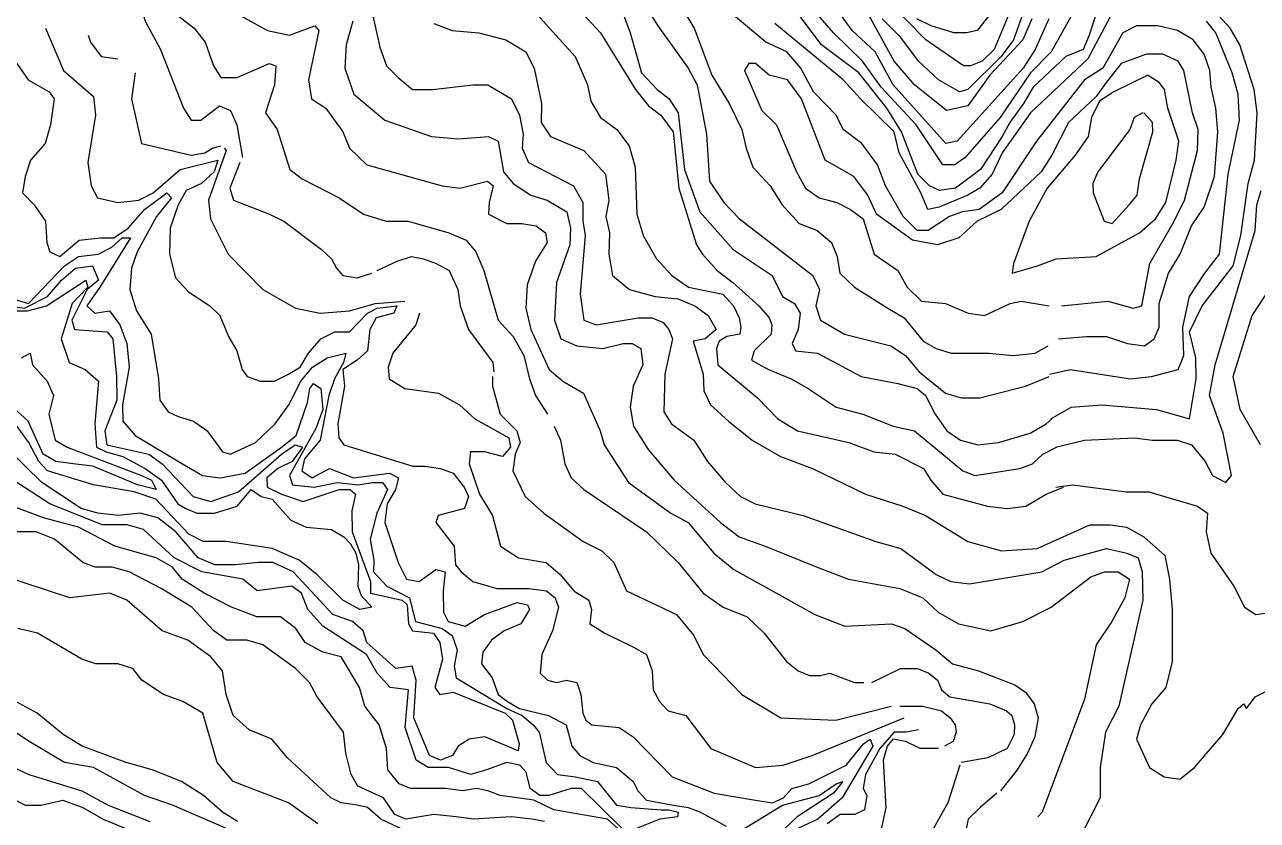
# Model space of a CAD drawing. Extents: x 3000 to 7000, y 3135 to 5000.
# Drawn here: x 3377 to 3901, y 3820 to 4158 of the extents above; entities that cross this region are included whole.
import ezdxf

# ---------------------------------------------------------------- set-up
doc = ezdxf.new("R2010")
doc.units = 0
doc.header["$MEASUREMENT"] = 0
doc.layers.add('TOPO_DIG', color=1, linetype='Continuous')

msp = doc.modelspace()

# ---------------------------------------------------------------- linework, layer by layer
at = {"layer": 'TOPO_DIG', "color": 3, "linetype": 'Continuous'}
for points, elevation in [([(3812.53125, 4160), (3806.8125, 4147), (3801.6875, 4139), (3773.59375, 4108), (3768.75, 4107), (3746.40625, 4132), (3738.78125, 4146), (3729, 4155), (3696.9375, 4199)], 52), ([(3415.25, 4193), (3415.6875, 4191), (3418.78125, 4185), (3422.75, 4180), (3425.1875, 4175), (3426.4375, 4166), (3428.5625, 4159), (3435.0625, 4147), (3444.875, 4122), (3448.09375, 4117), (3452.3125, 4117), (3460.15625, 4123), (3464.8125, 4121), (3467.59375, 4115), (3469.90625, 4101)], 40), ([(3523.65625, 4169), (3528.375, 4148), (3531.1875, 4140), (3536.125, 4135), (3542.25, 4130), (3550.71875, 4130), (3567.8125, 4132), (3574.25, 4132), (3584.25, 4126), (3587.6875, 4119), (3589.21875, 4111), (3588.84375, 4105), (3591.53125, 4099), (3610.5625, 4089), (3614.53125, 4082), (3614.5625, 4074), (3615.5, 4068), (3613.5, 4043), (3615, 4032), (3620.28125, 4030), (3638.09375, 4033), (3643.96875, 4033), (3648.75, 4031), (3651.15625, 4028), (3652.65625, 4024), (3649.4375, 4009), (3648.9375, 3993), (3652.25, 3988), (3661.75, 3981), (3667.59375, 3972), (3675.125, 3963), (3681.59375, 3957), (3687.8125, 3954), (3708.25, 3949), (3739.09375, 3938), (3749.6875, 3935), (3764.6875, 3924), (3770.96875, 3921), (3778.8125, 3920), (3809.65625, 3925), (3819.125, 3930), (3837.125, 3935), (3845.6875, 3933), (3850.53125, 3931), (3852.1875, 3925), (3852.46875, 3913), (3842.28125, 3868), (3836.625, 3857), (3834.4375, 3842), (3834.4375, 3829), (3826.71875, 3814)], 48), ([(3592.34375, 4165), (3611.34375, 4144), (3616.5625, 4132), (3618, 4125), (3622.03125, 4118), (3629, 4113), (3634.25, 4106), (3636.8125, 4097), (3637.5625, 4077), (3640.1875, 4068), (3645.8125, 4058), (3652.40625, 4051), (3659.53125, 4046), (3674.125, 4043), (3678.53125, 4038), (3680.9375, 4033), (3681.75, 4029), (3681.28125, 4026), (3675.8125, 4025), (3672.5, 4023), (3671.375, 4020), (3671.9375, 4013), (3688.84375, 3999), (3697.4375, 3990), (3705.8125, 3985), (3727.5625, 3980), (3738.25, 3976), (3747.3125, 3975), (3759.3125, 3969), (3762.46875, 3964), (3767.5, 3958), (3786.53125, 3953), (3794.96875, 3952), (3802.8125, 3953), (3811.5, 3958), (3818.75, 3961)], 52), ([(3631, 4164), (3634.75, 4154), (3639.5, 4137), (3646.125, 4130), (3651.1875, 4126), (3655.03125, 4120), (3657.8125, 4096), (3664.34375, 4078), (3678.46875, 4062), (3695.0625, 4051), (3699.40625, 4042), (3704.5, 4039), (3706.875, 4035), (3706, 4028), (3703.5, 4022), (3704.96875, 4019), (3714.3125, 4018), (3732.84375, 4008), (3748.4375, 4005), (3756.6875, 4003), (3760.21875, 4000), (3764.3125, 3992), (3769.25, 3985), (3775.09375, 3981), (3782.46875, 3979), (3791.25, 3980), (3804.625, 3984), (3811.4375, 3988), (3813.8125, 3990)], 56), ([(3657.03125, 4164), (3661.8125, 4156), (3669.4375, 4136), (3676.78125, 4124), (3682.0625, 4113), (3683.90625, 4105), (3686.875, 4097), (3694.125, 4089), (3699.28125, 4081), (3706.4375, 4073), (3714.09375, 4070), (3720.1875, 4065), (3722.65625, 4059), (3723.8125, 4052), (3730, 4046), (3744.125, 4037), (3751.0625, 4033), (3759.25, 4023), (3764.6875, 4020), (3771.03125, 4018), (3787.1875, 4018), (3797.34375, 4017), (3806.75, 4018), (3812.25, 4021)], 60), ([(3834.5625, 4168), (3829.71875, 4153), (3827.125, 4147), (3819.8125, 4144), (3805.875, 4131), (3801.78125, 4124), (3795.9375, 4116), (3792.8125, 4110), (3783.5625, 4096), (3772.9375, 4088), (3766.0625, 4087), (3761.875, 4089), (3756.9375, 4094), (3750.03125, 4112), (3743.75, 4122), (3731.875, 4137), (3723.90625, 4143), (3716, 4149), (3703.125, 4166)], 56), ([(3802.46875, 4165), (3797.5, 4151), (3792.3125, 4144), (3778.125, 4130), (3774.6875, 4129), (3765.625, 4134), (3757.15625, 4142), (3749.75, 4152), (3741.75, 4160)], 48), ([(3813.375, 3990), (3822.0625, 3995), (3835.15625, 3996), (3858.34375, 3994), (3872.3125, 3990), (3875.15625, 4007), (3875.0625, 4016), (3872.375, 4027), (3877.6875, 4038), (3890.9375, 4055), (3894.09375, 4068), (3897.28125, 4090), (3900.03125, 4100), (3901.09375, 4120), (3899.875, 4130), (3893.71875, 4149), (3889.59375, 4156), (3881.34375, 4165)], 56), ([(3466.09375, 4163), (3480.5625, 4155), (3489.90625, 4153), (3500.6875, 4157), (3502.375, 4155), (3498.03125, 4134), (3499.25, 4126), (3505.34375, 4122), (3512.5625, 4112), (3515.5, 4105), (3522.78125, 4098), (3554.75, 4089), (3562.28125, 4088), (3574.125, 4091), (3576.40625, 4089), (3574.71875, 4082), (3574.5, 4077), (3582.3125, 4073), (3588.71875, 4073), (3594.75, 4072), (3598.65625, 4069), (3599.40625, 4065), (3594.4375, 4057), (3590.875, 4047), (3590.3125, 4037), (3592.53125, 4028), (3600.21875, 4011), (3606.125, 4006), (3614.8125, 4001), (3621.875, 3985), (3623.625, 3979), (3633.9375, 3963), (3651.90625, 3950), (3659.375, 3946), (3670.25, 3933), (3678.78125, 3926), (3713.21875, 3907), (3725.84375, 3902), (3745.6875, 3903), (3751.375, 3901), (3764.5, 3892), (3771.625, 3886), (3782.625, 3883), (3798.15625, 3877), (3802.625, 3874), (3806.40625, 3869), (3808.03125, 3863), (3806.6875, 3855), (3803.5, 3848), (3799.1875, 3841), (3791.96875, 3832)], 44), ([(3816.6875, 4024), (3828.4375, 4025), (3837.03125, 4025), (3845.96875, 4022), (3853.1875, 4021), (3857.28125, 4024), (3859.40625, 4029), (3859.40625, 4039), (3863.40625, 4052), (3868.3125, 4060), (3873.15625, 4072), (3878.625, 4080), (3883.03125, 4093), (3884.375, 4112), (3883.5625, 4122), (3881.5, 4131), (3880.9375, 4138), (3878.59375, 4145), (3873.90625, 4151), (3867.28125, 4155), (3858.875, 4157), (3849.78125, 4157), (3844, 4154), (3835.46875, 4139), (3827.75, 4134), (3807.28125, 4108), (3792.8125, 4086), (3782.9375, 4079), (3775.90625, 4078), (3770.40625, 4076), (3761.34375, 4070), (3756.5625, 4070), (3750.625, 4076), (3743.1875, 4089), (3739.8125, 4098), (3733.15625, 4107), (3725.25, 4113), (3722.21875, 4119), (3712.625, 4129), (3707.1875, 4139), (3701.1875, 4146), (3692.28125, 4150), (3676.875, 4163)], 60), ([(3787.71875, 4162), (3782.125, 4155), (3777.5625, 4154), (3772.1875, 4154), (3762.5625, 4157), (3756.4375, 4160)], 44), ([(3386.21875, 4156), (3393.96875, 4138), (3406.65625, 4127), (3407.5, 4119), (3404.1875, 4099), (3405.71875, 4089), (3408.375, 4084), (3417.0625, 4082), (3425.875, 4083), (3432, 4086), (3443.4375, 4096), (3459.53125, 4100), (3457.875, 4095), (3452.5625, 4090), (3446, 4087), (3442.5625, 4081), (3439.25, 4071), (3438.9375, 4060), (3441.4375, 4050), (3446.96875, 4044), (3456.09375, 4038), (3460.375, 4034), (3464.0625, 4025), (3467.5, 4019), (3469.875, 4011), (3472, 4008), (3477.4375, 4006), (3483.59375, 4006), (3489.5625, 4009), (3494.40625, 4012), (3498, 4018), (3503.25, 4024), (3509.25, 4027), (3515.40625, 4027), (3523.125, 4035), (3527.21875, 4037), (3535.5625, 4038), (3534.21875, 4035), (3526.75, 4033), (3524.0625, 4028), (3523.03125, 4019), (3518.71875, 4015), (3512.5625, 4011), (3513.34375, 4004), (3510.4375, 3988), (3510.96875, 3982), (3513.0625, 3979), (3542.34375, 3970), (3547.375, 3970), (3554.125, 3969), (3559.53125, 3967), (3564.125, 3961), (3565.9375, 3957), (3564.25, 3952), (3553.125, 3949), (3552.09375, 3946), (3559.96875, 3936), (3560.46875, 3928), (3562.8125, 3925), (3567.90625, 3921), (3578.09375, 3918), (3591.5625, 3918), (3599.1875, 3917), (3602.84375, 3914), (3604.21875, 3910), (3601.75, 3900), (3597.09375, 3890), (3596.40625, 3882), (3599.59375, 3879), (3603.375, 3878), (3607.59375, 3879), (3612, 3878), (3613.78125, 3873), (3614.625, 3865), (3615.875, 3862), (3618.375, 3860), (3630.03125, 3859), (3635.96875, 3855), (3652.53125, 3838), (3670.375, 3831), (3687.875, 3828), (3695.125, 3827), (3699.90625, 3829), (3703.375, 3833), (3710.625, 3835), (3726.53125, 3843), (3733.84375, 3852), (3736.625, 3854), (3737.78125, 3851), (3724.75, 3829), (3714.4375, 3820), (3701.6875, 3814)], 36), ([(3854.59375, 4136), (3840.15625, 4129), (3834.09375, 4125), (3830.6875, 4118), (3829.21875, 4110), (3823.75, 4102), (3811.9375, 4088), (3804.25, 4074), (3797.59375, 4056), (3796.9375, 4052), (3807.75, 4055), (3815.6875, 4058), (3832.625, 4059), (3851.125, 4069), (3857.9375, 4075), (3862.28125, 4082), (3866.71875, 4100), (3867.84375, 4108), (3863.15625, 4122), (3861.71875, 4130), (3859.46875, 4133), (3854.4375, 4136)], 64), ([(3468.78125, 4099), (3464.5625, 4088), (3466.1875, 4083), (3481.4375, 4077), (3487.5625, 4074), (3503.46875, 4062), (3507.78125, 4058), (3509.9375, 4054), (3512.625, 4051), (3518.625, 4050), (3524.875, 4052)], 40), ([(3372.40625, 4041), (3379.03125, 4039), (3394.40625, 4055), (3400.28125, 4059), (3408.6875, 4060), (3414.5, 4063), (3418.875, 4067), (3422.3125, 4067), (3409.34375, 4046), (3403.84375, 4038), (3407.21875, 4035), (3413.40625, 4036), (3417.8125, 4030), (3420.875, 4022), (3421.84375, 4012), (3419.03125, 3996), (3419.15625, 3989), (3424.375, 3983), (3444.46875, 3971), (3452.9375, 3966), (3460.5, 3965), (3471.03125, 3967), (3486.5625, 3978), (3492.8125, 3983), (3497.625, 3997), (3498.53125, 4003), (3500.09375, 4005), (3503.1875, 4003), (3504.15625, 3994), (3501.15625, 3986), (3489.875, 3966), (3491.25, 3962), (3500.4375, 3961), (3510.25, 3963), (3519.09375, 3962), (3525.15625, 3963), (3529.5, 3963), (3531.5625, 3960), (3527, 3950), (3524.15625, 3939), (3525.78125, 3930), (3525.625, 3925), (3531.3125, 3919), (3540.90625, 3914), (3543.4375, 3904), (3554.8125, 3901), (3559.125, 3898), (3561.1875, 3892), (3559.875, 3885), (3560.75, 3880), (3582.34375, 3867), (3588.8125, 3864), (3593.4375, 3860), (3596.0625, 3857), (3599.0625, 3844), (3603.84375, 3839), (3611.4375, 3838), (3620.75, 3836), (3628.8125, 3826), (3634.90625, 3825), (3647.8125, 3824), (3651.15625, 3824), (3655.125, 3823), (3654.8125, 3821), (3647.3125, 3820), (3637.40625, 3816)], 32), ([(3527.25, 4053), (3535.75, 4057), (3541.78125, 4059), (3546.9375, 4058), (3552.21875, 4056), (3557.71875, 4053), (3561.46875, 4045), (3562.5, 4038), (3566.0625, 4028), (3576.375, 4014), (3576.71875, 4010)], 40), ([(3371.5625, 4036), (3378.625, 4036), (3386.625, 4038), (3403.375, 4049), (3404.25, 4046), (3397.53125, 4039), (3392.96875, 4024), (3396.28125, 4014), (3403.0625, 4011), (3408.71875, 4006), (3407.21875, 3988), (3407.96875, 3978), (3412.0625, 3976), (3419.09375, 3974), (3428.625, 3969), (3435.59375, 3964), (3442.5, 3954), (3445.9375, 3952), (3450.5625, 3950), (3458.0625, 3950), (3467.75, 3953), (3473.71875, 3960), (3477.90625, 3957), (3482.53125, 3956), (3490.5625, 3947), (3497, 3944), (3507.78125, 3943), (3513.0625, 3940), (3515.875, 3937), (3518.1875, 3933), (3519.1875, 3928), (3518.9375, 3919), (3520.40625, 3915), (3524.875, 3910), (3519.875, 3909), (3512.65625, 3913), (3501.5, 3924), (3494.09375, 3930), (3482.5625, 3935), (3463.03125, 3938), (3453.28125, 3938), (3447.15625, 3941), (3433.15625, 3956), (3424, 3959), (3406.59375, 3962), (3387.0625, 3968), (3383.5, 3972), (3379.25, 3980), (3369, 3994)], 28), ([(3902.5, 3979), (3893.875, 3994), (3890.84375, 4008), (3898.96875, 4034), (3905.65625, 4044)], 52), ([(3576.1875, 4008), (3576.1875, 4004), (3579.46875, 3992), (3586.5625, 3985), (3587.96875, 3980), (3585.8125, 3975), (3584.8125, 3968), (3590.09375, 3957), (3597.96875, 3950), (3614.78125, 3938), (3622.6875, 3934), (3627.78125, 3929), (3633.125, 3917), (3654.4375, 3907), (3661.75, 3898), (3665.75, 3890), (3682.125, 3873), (3698.65625, 3863), (3722.0625, 3862), (3745.625, 3868)], 40), ([(3631.25, 3816), (3614.0625, 3833), (3609.6875, 3833), (3600.0625, 3830), (3596.28125, 3830), (3592.25, 3833), (3590.5, 3840), (3587.75, 3843), (3582.25, 3844), (3573.6875, 3841), (3567, 3839), (3557.5625, 3842), (3548.84375, 3842), (3543.75, 3845), (3539.03125, 3859), (3540.53125, 3875), (3532.65625, 3876), (3527.125, 3882), (3522.625, 3890), (3504.125, 3902), (3497.78125, 3909), (3495.0625, 3916), (3491, 3919), (3476.21875, 3917), (3470.15625, 3922), (3452.625, 3925), (3440.875, 3931), (3427.875, 3943), (3421, 3945), (3410.34375, 3945), (3388.0625, 3954), (3367.96875, 3967)], 32), ([(3815.5, 3961), (3822.59375, 3962), (3845.5, 3959), (3855.0625, 3959), (3875.6875, 3953), (3880, 3950), (3879.375, 3942), (3881.4375, 3933), (3891.15625, 3919), (3895.75, 3910), (3900.46875, 3907), (3907.15625, 3908)], 52), ([(3598.3125, 3819), (3593.09375, 3820), (3584.0625, 3821), (3568.125, 3820), (3560.75, 3821), (3551.3125, 3822), (3539.375, 3820), (3534.6875, 3822), (3529.875, 3829), (3519.03125, 3834), (3516.1875, 3839), (3513.8125, 3848), (3512.8125, 3857), (3501.625, 3872), (3498.40625, 3878), (3492.53125, 3884), (3478.59375, 3894), (3471.78125, 3896), (3463.25, 3896), (3457.84375, 3900), (3448.375, 3910), (3435.46875, 3918), (3421.84375, 3925), (3414.59375, 3927), (3407.4375, 3927), (3402.1875, 3929), (3390.03125, 3939), (3382.25, 3942), (3359.90625, 3942)], 36), ([(3501.96875, 3818), (3489.46875, 3827), (3466.03125, 3836), (3459.1875, 3844), (3453.0625, 3865), (3444.65625, 3870), (3436.4375, 3873), (3427.25, 3879), (3423.40625, 3884), (3417, 3886), (3407.71875, 3886), (3401.75, 3888), (3382.875, 3899), (3374.5, 3901)], 40), ([(3749.21875, 3868), (3758.96875, 3868), (3767, 3866), (3770.65625, 3863), (3772.78125, 3860), (3773.1875, 3857), (3771.9375, 3853), (3768.28125, 3851)], 40), ([(3463.21875, 3816), (3440.25, 3826), (3428.375, 3830), (3406.59375, 3842), (3394.34375, 3844), (3379.28125, 3853), (3371.875, 3858), (3362.875, 3860), (3347.8125, 3855), (3331.9375, 3858), (3320.03125, 3856), (3300.5625, 3849), (3291.34375, 3842), (3269.375, 3833), (3261.5, 3825), (3262, 3819)], 44), ([(3765.75, 3850), (3757.9375, 3850), (3751.8125, 3853), (3746.34375, 3854), (3743.875, 3851), (3742.1875, 3845), (3743.28125, 3825), (3740.8125, 3813)], 40), ([(3293.5, 3818), (3294.15625, 3823), (3302.8125, 3830), (3330.0625, 3836), (3343.5625, 3835), (3353.21875, 3835), (3363.96875, 3833), (3377.6875, 3826), (3384.4375, 3826), (3393.59375, 3828), (3402.1875, 3825), (3410.75, 3820), (3427.65625, 3813)], 48), ([(3790.46875, 3831), (3783.46875, 3825), (3778.25, 3820), (3776.8125, 3812)], 44)]:
    msp.add_lwpolyline(points, dxfattribs=dict(at, elevation=elevation))
at = {"layer": 'TOPO_DIG', "color": 1, "linetype": 'Continuous'}
for points, elevation in [([(3805.34375, 4160), (3801.5, 4151), (3787.5, 4136), (3778.125, 4123), (3769.03125, 4121), (3755.53125, 4132), (3746.875, 4142), (3723.75, 4184)], 50), ([(3847.1875, 4177), (3829.09375, 4143), (3804.8125, 4120), (3792.6875, 4103), (3788.53125, 4094), (3783.3125, 4088), (3778.21875, 4085), (3766.03125, 4080), (3761.21875, 4079), (3758.1875, 4086), (3748.9375, 4103), (3746.8125, 4112), (3732.59375, 4126), (3725.125, 4134), (3696.21875, 4158)], 58), ([(3636, 4174), (3646.5, 4157), (3659.3125, 4139), (3663.125, 4132), (3667.125, 4111), (3668.4375, 4091), (3674.4375, 4082), (3681.125, 4075), (3712.3125, 4051), (3715.1875, 4045), (3713.5625, 4038), (3715.53125, 4032), (3725.71875, 4026), (3745.375, 4021), (3751.71875, 4017), (3757.5, 4010), (3768.71875, 4001), (3775.3125, 3999), (3783.3125, 3999), (3802.59375, 4004), (3812.65625, 4008)], 58), ([(3612.875, 4164), (3622.125, 4154), (3636.9375, 4130), (3642.4375, 4123), (3647.6875, 4119), (3652.90625, 4112), (3655.40625, 4088), (3662.8125, 4064), (3665.4375, 4060), (3671.65625, 4053), (3678.28125, 4048), (3689.34375, 4038), (3693.75, 4033), (3694.9375, 4030), (3694.65625, 4026), (3687.375, 4019), (3686.28125, 4015), (3693.46875, 4011), (3703.15625, 4007), (3710.375, 4003), (3722.15625, 3995), (3733.53125, 3992), (3746.46875, 3987), (3755.46875, 3985), (3775.96875, 3968), (3781.125, 3966), (3800.3125, 3969), (3805.59375, 3971), (3810.0625, 3975), (3815.8125, 3978)], 54), ([(3825.875, 4168), (3813.59375, 4146), (3804.8125, 4137), (3791.90625, 4118), (3777.09375, 4101), (3772.65625, 4098), (3767.59375, 4098), (3756.15625, 4115), (3741.3125, 4131), (3733.4375, 4142), (3721.03125, 4154), (3711.59375, 4165)], 54), ([(3796.5, 4164), (3789.375, 4147), (3784.3125, 4142), (3779.3125, 4140), (3776.375, 4140), (3760.25, 4151), (3743.6875, 4168)], 46), ([(3443.03125, 4161), (3449.4375, 4156), (3454.09375, 4150), (3457.625, 4140), (3460.8125, 4135), (3467.71875, 4135), (3481.25, 4141), (3484.125, 4140), (3483.5, 4132), (3479.6875, 4120), (3484.6875, 4113), (3490.125, 4096), (3495.3125, 4092), (3511.03125, 4084), (3521.4375, 4077), (3530.96875, 4074), (3540.375, 4074), (3557.6875, 4069), (3564.9375, 4066), (3569.125, 4061), (3572.5625, 4053), (3578.5625, 4032), (3585, 4025), (3589.5, 4017), (3591.875, 4007), (3594.46875, 4000), (3599.53125, 3992)], 42), ([(3516.8125, 4159), (3514, 4149), (3513.4375, 4139), (3517.25, 4128), (3530.40625, 4117), (3550.25, 4110), (3561.9375, 4109), (3574.5625, 4110), (3578.59375, 4108), (3580.875, 4095), (3584.96875, 4090), (3592.5, 4085), (3599.46875, 4083), (3607.71875, 4078), (3609.28125, 4071), (3609.03125, 4064), (3603.4375, 4048), (3602.5625, 4032), (3605.1875, 4024), (3612.0625, 4021), (3623.125, 4020), (3631.71875, 4022), (3635.53125, 4022), (3639.28125, 4020), (3640.0625, 4013), (3635.9375, 4004), (3634.6875, 3995), (3636.15625, 3987), (3642.375, 3977), (3653.40625, 3964), (3673.03125, 3946), (3681.03125, 3940), (3692.03125, 3936), (3714.125, 3927), (3727.4375, 3922), (3749.3125, 3918), (3759.0625, 3914), (3765.5625, 3908), (3774.125, 3903), (3787.90625, 3900), (3801.59375, 3904), (3813.5625, 3910), (3830.375, 3923), (3836.1875, 3925), (3842.03125, 3925), (3846.78125, 3922), (3844.90625, 3914), (3839.40625, 3904), (3832.625, 3894), (3827.75, 3871), (3809.75, 3823), (3807.90625, 3821)], 46), ([(3812.875, 4009), (3821.625, 4011), (3847.25, 4007), (3856.25, 4008), (3867.5625, 4011), (3869.9375, 4017), (3869.5625, 4029), (3872.34375, 4042), (3878.8125, 4052), (3885.15625, 4060), (3888.71875, 4094), (3893.65625, 4117), (3893.0625, 4128), (3890.53125, 4137), (3883.5625, 4154), (3879.5625, 4159)], 58), ([(3551.21875, 4158), (3559.125, 4155), (3570.375, 4154), (3581.875, 4151), (3590.375, 4146), (3593.90625, 4139), (3596.96875, 4124), (3596.90625, 4116), (3600.84375, 4110), (3615, 4104), (3624.25, 4094), (3625.59375, 4083), (3624.3125, 4076), (3625.875, 4069), (3625.59375, 4060), (3627.125, 4051), (3634.34375, 4045), (3645.3125, 4042), (3655, 4041), (3662.125, 4038), (3667.84375, 4034), (3671.28125, 4028), (3666.5, 4024), (3661.46875, 4023), (3665.71875, 4009), (3665.96875, 4002), (3668.75, 3996), (3676.4375, 3989), (3686.46875, 3981), (3698.5, 3974), (3712.1875, 3969), (3734.65625, 3958), (3750.59375, 3953), (3760.125, 3949), (3778.1875, 3938), (3792.40625, 3934), (3807.6875, 3935), (3830, 3945), (3838.78125, 3945), (3845.625, 3944), (3852.90625, 3940), (3861.8125, 3932), (3863.90625, 3922), (3864.9375, 3909), (3864.96875, 3887), (3862.21875, 3876), (3856.375, 3869), (3851.53125, 3860), (3849.8125, 3854), (3855.3125, 3842), (3861.53125, 3838), (3868.21875, 3837), (3874.53125, 3842), (3886.4375, 3856), (3892.96875, 3867), (3895.3125, 3869), (3896.5625, 3867), (3900.28125, 3872), (3908.15625, 3876)], 50), ([(3404.375, 4153), (3405.375, 4150), (3409.875, 4144), (3416.96875, 4143)], 38), ([(3818, 4038), (3837.625, 4040), (3848.4375, 4037), (3852.0625, 4038), (3855.4375, 4056), (3865.8125, 4074), (3870.15625, 4083), (3875.71875, 4104), (3876.03125, 4113), (3873.6875, 4120), (3870, 4138), (3867.5, 4142), (3861.0625, 4145), (3854.0625, 4145), (3843.375, 4141), (3836.875, 4133), (3832.75, 4127), (3820.875, 4116), (3813.84375, 4102), (3809.375, 4095), (3792.34375, 4079), (3782.0625, 4074), (3774.3125, 4067), (3765.28125, 4064), (3754.6875, 4066), (3739.375, 4077), (3735.71875, 4085), (3729.6875, 4093), (3717.5, 4100), (3707.5, 4126), (3701.5625, 4134), (3693.6875, 4136), (3687.9375, 4141), (3685.0625, 4141), (3683.21875, 4138), (3690.6875, 4121), (3696.8125, 4115), (3705.375, 4095), (3709.25, 4088), (3714.9375, 4084), (3722.5625, 4082), (3728.3125, 4079), (3733.75, 4075), (3738.3125, 4060), (3748.4375, 4053), (3752.3125, 4046), (3758.53125, 4040), (3768.71875, 4039), (3778.34375, 4035), (3785.25, 4034), (3796.1875, 4039), (3800.84375, 4040), (3812.65625, 4038)], 62), ([(3374.09375, 4141), (3378.84375, 4134), (3387.8125, 4129), (3389.9375, 4126), (3388.40625, 4115), (3386.0625, 4107), (3379.9375, 4100), (3377.6875, 4093), (3376.4375, 4086), (3381.40625, 4081), (3386.25, 4074), (3386.78125, 4065), (3388.0625, 4061), (3392.40625, 4059), (3400.5625, 4066), (3409.625, 4067), (3415.3125, 4067), (3421.4375, 4071), (3428.375, 4079), (3437.75, 4086), (3439.8125, 4084), (3433.375, 4076), (3425.25, 4061), (3422.875, 4054), (3422.0625, 4045), (3425, 4036), (3431.1875, 4026), (3434.25, 4007), (3434.875, 3998), (3438.375, 3993), (3442.6875, 3991), (3449.09375, 3989), (3454.96875, 3985), (3461.40625, 3976), (3464.8125, 3975), (3475.4375, 3980), (3483.90625, 3988), (3489.6875, 3996), (3494.8125, 4006), (3499.6875, 4012), (3505.9375, 4016), (3513.8125, 4018), (3512.875, 4014), (3509.0625, 4007), (3506.6875, 4000), (3502.9375, 3981), (3496.28125, 3973), (3495.1875, 3968), (3499.59375, 3965), (3506.90625, 3969), (3517.1875, 3965), (3532.4375, 3967), (3536.25, 3965), (3534.96875, 3960), (3531.4375, 3954), (3530.4375, 3946), (3536.15625, 3929), (3539.625, 3922), (3545, 3921), (3552.09375, 3926), (3556.125, 3925), (3555.1875, 3917), (3555.4375, 3908), (3557.375, 3904), (3564.5625, 3902), (3572.75, 3907), (3586.625, 3912), (3591.03125, 3911), (3591.9375, 3909), (3588.21875, 3903), (3581.21875, 3900), (3575.75, 3896), (3572.125, 3891), (3571.5, 3886), (3576, 3880), (3578.625, 3873), (3582.5625, 3870), (3587.59375, 3867), (3599.9375, 3864), (3607.5, 3860), (3609.875, 3851), (3613.25, 3847), (3619, 3844), (3628.9375, 3842), (3635.96875, 3836), (3637.96875, 3832), (3641.5625, 3828), (3653.03125, 3826), (3659.28125, 3825), (3664.625, 3823), (3675.40625, 3817)], 34), ([(3424.40625, 4137), (3422.875, 4126), (3427.0625, 4107), (3448.21875, 4102), (3453.96875, 4103), (3457.28125, 4105), (3460.75, 4106)], 38), ([(3852.53125, 4120), (3848.84375, 4118), (3846.9375, 4113), (3833.4375, 4095), (3831.28125, 4090), (3831.40625, 4086), (3836.0625, 4074), (3839.4375, 4073), (3846.71875, 4081), (3850.15625, 4085), (3851.125, 4092), (3856.71875, 4112), (3856.59375, 4116), (3852.875, 4120)], 66), ([(3462.1875, 4105), (3463.0625, 4104), (3455.53125, 4083), (3456.4375, 4075), (3463.8125, 4060), (3478.59375, 4045), (3492.46875, 4037), (3502.96875, 4035), (3515.40625, 4036), (3526.3125, 4039), (3539, 4040)], 38), ([(3815.4375, 3978), (3827.6875, 3981), (3848.96875, 3982), (3856.625, 3981), (3867.125, 3981), (3873.1875, 3979), (3879.0625, 3972), (3882.09375, 3966), (3887.75, 3963), (3890.15625, 3966), (3886.65625, 3984), (3880.875, 4000), (3883.21875, 4013), (3900.25, 4070), (3900.9375, 4081), (3902.8125, 4087)], 54), ([(3370.5, 4038), (3377.40625, 4037), (3387.0625, 4042), (3393, 4049), (3399.03125, 4054), (3406.28125, 4055), (3408.8125, 4049), (3403.96875, 4045), (3397.40625, 4032), (3398.625, 4028), (3412.5, 4027), (3414.875, 4024), (3416.46875, 4008), (3416.5625, 3998), (3411.53125, 3985), (3412.375, 3979), (3430.21875, 3975), (3435.875, 3971), (3449, 3957), (3456.5625, 3955), (3468.25, 3959), (3486.5625, 3975), (3492.28125, 3979), (3495.40625, 3978), (3491.03125, 3972), (3485.03125, 3969), (3480.34375, 3965), (3480.4375, 3961), (3486.53125, 3958), (3495.75, 3955), (3511.03125, 3960), (3515.75, 3960), (3517.9375, 3958), (3516.46875, 3951), (3516.5625, 3942), (3524.34375, 3921), (3524.34375, 3916), (3537.8125, 3913), (3539.875, 3911), (3540.4375, 3903), (3542.21875, 3900), (3551.125, 3899), (3553.875, 3895), (3555, 3888), (3551.71875, 3876), (3553.875, 3873), (3559.5, 3874), (3581.5625, 3865), (3584.75, 3862), (3587.5625, 3852), (3587.0625, 3849), (3573, 3855), (3566.28125, 3854), (3561.65625, 3851), (3559.15625, 3847), (3554.0625, 3845), (3549.46875, 3847), (3542.8125, 3863), (3543.78125, 3879), (3542.0625, 3885), (3535.0625, 3884), (3522.75, 3895), (3521.1875, 3900), (3516.6875, 3904), (3508.34375, 3907), (3491.4375, 3925), (3482.90625, 3929), (3476.625, 3929), (3467.15625, 3928), (3458.21875, 3928), (3451.1875, 3931), (3441.65625, 3942), (3433.96875, 3948), (3426.5, 3950), (3417.15625, 3949), (3408.46875, 3950), (3401.4375, 3952), (3384.6875, 3963), (3370.46875, 3977)], 30), ([(3545.1875, 4035), (3543.59375, 4030), (3533.90625, 4018), (3531.875, 4012), (3532.21875, 4007), (3538.96875, 4003), (3553.25, 4001), (3562.125, 3996), (3568.65625, 3990), (3583.15625, 3982), (3583.90625, 3978), (3580.375, 3974), (3572.78125, 3976), (3566.875, 3976), (3566.34375, 3971), (3570.71875, 3958), (3576.125, 3949), (3579.65625, 3936), (3587.28125, 3931), (3598.9375, 3929), (3604.9375, 3924), (3610.6875, 3917), (3617.15625, 3913), (3618.25, 3909), (3617.5625, 3903), (3623.90625, 3899), (3636.09375, 3893), (3641.625, 3890), (3644.03125, 3883), (3644.4375, 3875), (3647.15625, 3870), (3650.8125, 3866), (3658.375, 3864), (3668.96875, 3850), (3687.9375, 3842), (3699.65625, 3843), (3711.96875, 3847), (3751.15625, 3863)], 38), ([(3376.125, 4016), (3379.75, 4018), (3380.78125, 4013), (3386.9375, 4006), (3389.59375, 4000), (3387.75, 3992), (3390.375, 3981), (3395.5, 3978), (3427.09375, 3966), (3431.25, 3964), (3433.25, 3960), (3425.40625, 3962), (3406.40625, 3970), (3397.96875, 3971), (3390.6875, 3972), (3385.3125, 3975), (3378.84375, 3989), (3364.65625, 4002)], 26), ([(3602.34375, 3987), (3605.125, 3981), (3606.875, 3971), (3609.5625, 3965), (3615.0625, 3960), (3641.5625, 3942), (3655.03125, 3929), (3665.75, 3916), (3674.1875, 3910), (3684.4375, 3906), (3691.6875, 3899), (3701.09375, 3887), (3706.0625, 3883), (3710.90625, 3881), (3715.5, 3881), (3719.5625, 3882), (3730.03125, 3878), (3733.96875, 3878)], 42), ([(3629.5, 3816), (3625.09375, 3820), (3602.3125, 3824), (3593.71875, 3828), (3579.46875, 3830), (3574.1875, 3832), (3569.4375, 3833), (3563.53125, 3832), (3556.1875, 3833), (3541.375, 3833), (3536.53125, 3835), (3531.75, 3841), (3531.125, 3850), (3528, 3860), (3521.9375, 3868), (3519.75, 3876), (3511.9375, 3889), (3504.03125, 3891), (3496.625, 3895), (3492.625, 3901), (3486.0625, 3906), (3476.125, 3906), (3465.28125, 3910), (3453.625, 3916), (3444.34375, 3922), (3440.1875, 3927), (3433.34375, 3931), (3415.71875, 3936), (3400.3125, 3944), (3385.40625, 3948), (3369.53125, 3954)], 34), ([(3543.40625, 3813), (3528.6875, 3820), (3523.0625, 3825), (3518.71875, 3826), (3511.84375, 3827), (3507.5625, 3829), (3489.0625, 3846), (3482.46875, 3854), (3472.84375, 3858), (3466.03125, 3864), (3463.0625, 3873), (3461.46875, 3883), (3456.46875, 3889), (3446.6875, 3896), (3435.78125, 3900), (3420.84375, 3913), (3413.625, 3916), (3396.59375, 3914), (3366.34375, 3924)], 38), ([(3737.375, 3878), (3749.5625, 3884), (3756.78125, 3884), (3761.5625, 3882), (3765.21875, 3879), (3766.90625, 3875), (3770.5625, 3872), (3787.46875, 3869), (3794.5625, 3866), (3796.8125, 3864), (3797.96875, 3860), (3797.78125, 3856), (3794.8125, 3850), (3786.625, 3846), (3775.46875, 3844)], 42), ([(3467.875, 3819), (3461.53125, 3823), (3453.40625, 3830), (3444.0625, 3836), (3431.625, 3841), (3420.5625, 3844), (3401.875, 3851), (3393.8125, 3856), (3382.71875, 3865), (3371.84375, 3871), (3363.4375, 3872), (3347.0625, 3866), (3312.46875, 3864), (3295.59375, 3856), (3285.4375, 3853), (3277.5, 3849), (3271.25, 3844), (3264.125, 3840), (3244.15625, 3838), (3234.9375, 3832), (3232.9375, 3829), (3233.4375, 3824), (3240.875, 3814)], 42), ([(3757.1875, 3858), (3752.03125, 3857), (3746.8125, 3857), (3740.8125, 3850), (3734.6875, 3839), (3733.6875, 3833), (3735.1875, 3830), (3734.3125, 3824), (3730.125, 3822), (3723.90625, 3822), (3718.375, 3818)], 38), ([(3271.53125, 3816), (3268.1875, 3820), (3268.53125, 3823), (3284, 3828), (3301.03125, 3839), (3311.375, 3840), (3320.9375, 3842), (3327.9375, 3846), (3336.4375, 3848), (3363.28125, 3844), (3370.6875, 3843), (3379.25, 3839), (3401.65625, 3832), (3412.9375, 3826), (3430.59375, 3819)], 46), ([(3774.71875, 3843), (3769.71875, 3827), (3762.5, 3814)], 42), ([(3681.59375, 3815), (3699.4375, 3826), (3715.03125, 3830), (3722.25, 3835), (3725.0625, 3836), (3721.125, 3831), (3705.6875, 3821), (3695, 3811)], 34)]:
    msp.add_lwpolyline(points, dxfattribs=dict(at, elevation=elevation))

doc.saveas('drawing.dxf')
